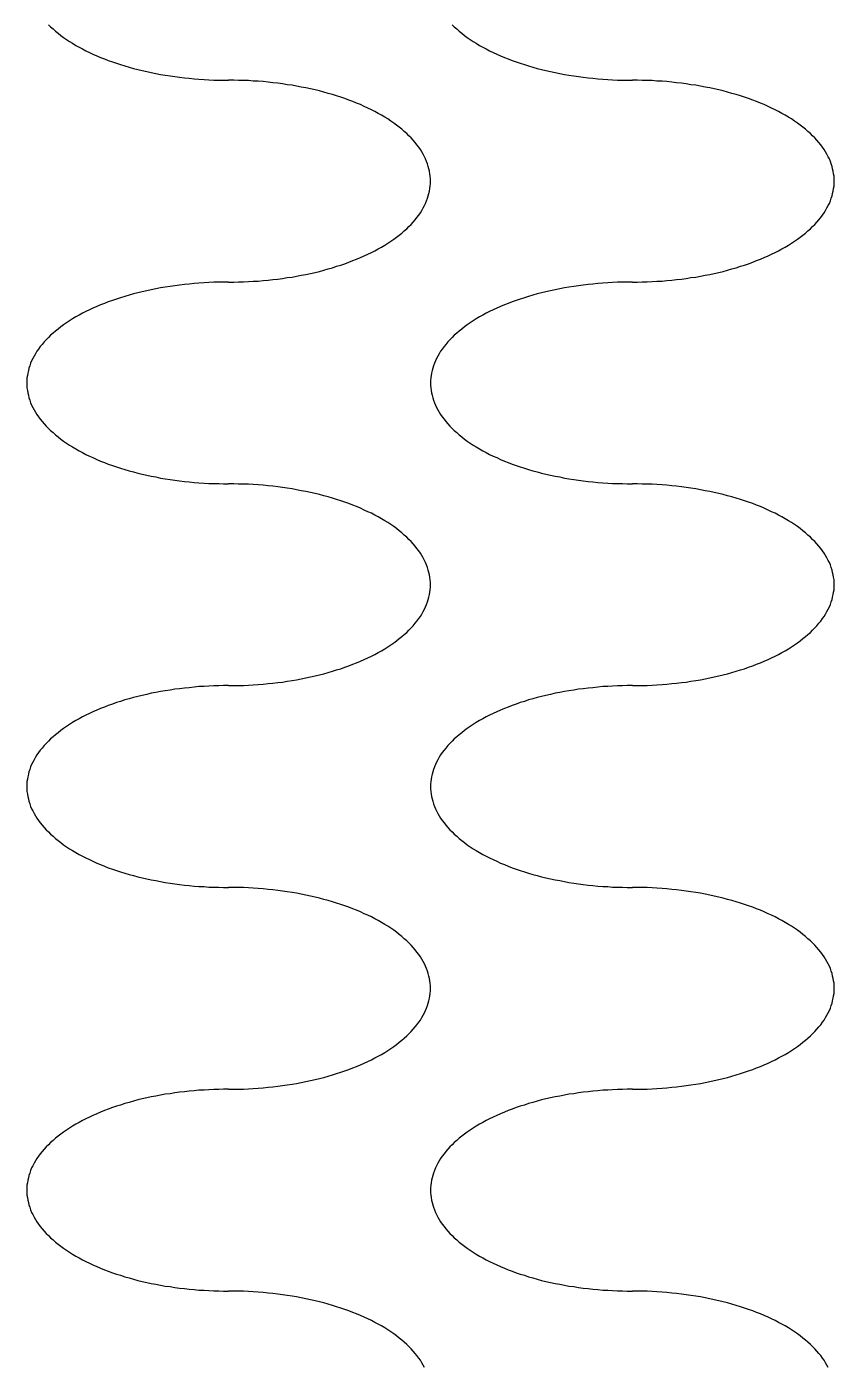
# Model space of a CAD drawing. Extents: x 0 to 40, y 0 to 70.
# Drawn here: x 29.6 to 30, y 49.263 to 49.926 of the extents above; entities that cross this region are included whole.
import ezdxf

# ---------------------------------------------------------------- set-up
doc = ezdxf.new("R2010")
doc.units = 0
doc.layers.add('AL_FOIL', color=2, linetype='CONTINUOUS')

msp = doc.modelspace()

# ---------------------------------------------------------------- linework, layer by layer
at = {"layer": 'AL_FOIL'}
for points in [[(29.6107, 49.9275, 0), (29.6118, 49.9264, 0), (29.613, 49.9254, 0), (29.6142, 49.9243, 0), (29.6155, 49.9233, 0), (29.6169, 49.9222, 0), (29.6182, 49.9212, 0), (29.6197, 49.9202, 0), (29.6212, 49.9192, 0), (29.6227, 49.9183, 0), (29.6243, 49.9173, 0), (29.6259, 49.9164, 0), (29.6276, 49.9155, 0), (29.6293, 49.9146, 0), (29.631, 49.9138, 0), (29.6328, 49.913, 0), (29.6347, 49.9121, 0), (29.6366, 49.9113, 0), (29.6385, 49.9106, 0), (29.6404, 49.9098, 0), (29.6424, 49.9091, 0), (29.6444, 49.9084, 0), (29.6465, 49.9078, 0), (29.6486, 49.9071, 0), (29.6507, 49.9065, 0), (29.6529, 49.9059, 0), (29.655, 49.9053, 0), (29.6572, 49.9048, 0), (29.6595, 49.9043, 0), (29.6617, 49.9038, 0), (29.664, 49.9034, 0), (29.6663, 49.9029, 0), (29.6686, 49.9025, 0), (29.671, 49.9022, 0), (29.6733, 49.9018, 0), (29.6757, 49.9015, 0), (29.6781, 49.9012, 0), (29.6805, 49.901, 0), (29.6829, 49.9007, 0), (29.6853, 49.9005, 0), (29.6878, 49.9004, 0), (29.6902, 49.9002, 0), (29.6926, 49.9001, 0), (29.6951, 49.9001, 0), (29.6975, 49.9, 0), (29.7, 49.9, 0)], [(29.8107, 49.9275, 0), (29.8118, 49.9264, 0), (29.813, 49.9254, 0), (29.8142, 49.9243, 0), (29.8155, 49.9233, 0), (29.8169, 49.9222, 0), (29.8182, 49.9212, 0), (29.8197, 49.9202, 0), (29.8212, 49.9192, 0), (29.8227, 49.9183, 0), (29.8243, 49.9173, 0), (29.8259, 49.9164, 0), (29.8276, 49.9155, 0), (29.8293, 49.9146, 0), (29.831, 49.9138, 0), (29.8328, 49.913, 0), (29.8347, 49.9121, 0), (29.8366, 49.9113, 0), (29.8385, 49.9106, 0), (29.8404, 49.9098, 0), (29.8424, 49.9091, 0), (29.8444, 49.9084, 0), (29.8465, 49.9078, 0), (29.8486, 49.9071, 0), (29.8507, 49.9065, 0), (29.8529, 49.9059, 0), (29.855, 49.9053, 0), (29.8572, 49.9048, 0), (29.8595, 49.9043, 0), (29.8617, 49.9038, 0), (29.864, 49.9034, 0), (29.8663, 49.9029, 0), (29.8686, 49.9025, 0), (29.871, 49.9022, 0), (29.8733, 49.9018, 0), (29.8757, 49.9015, 0), (29.8781, 49.9012, 0), (29.8805, 49.901, 0), (29.8829, 49.9007, 0), (29.8853, 49.9005, 0), (29.8878, 49.9004, 0), (29.8902, 49.9002, 0), (29.8926, 49.9001, 0), (29.8951, 49.9001, 0), (29.8975, 49.9, 0), (29.9, 49.9, 0)], [(29.7, 49.8, 0), (29.7025, 49.8, 0), (29.7049, 49.8001, 0), (29.7074, 49.8001, 0), (29.7098, 49.8002, 0), (29.7122, 49.8004, 0), (29.7147, 49.8005, 0), (29.7171, 49.8007, 0), (29.7195, 49.801, 0), (29.7219, 49.8012, 0), (29.7243, 49.8015, 0), (29.7267, 49.8018, 0), (29.729, 49.8022, 0), (29.7314, 49.8025, 0), (29.7337, 49.8029, 0), (29.736, 49.8034, 0), (29.7383, 49.8038, 0), (29.7405, 49.8043, 0), (29.7428, 49.8048, 0), (29.745, 49.8053, 0), (29.7471, 49.8059, 0), (29.7493, 49.8065, 0), (29.7514, 49.8071, 0), (29.7535, 49.8078, 0), (29.7556, 49.8084, 0), (29.7576, 49.8091, 0), (29.7596, 49.8098, 0), (29.7615, 49.8106, 0), (29.7634, 49.8113, 0), (29.7653, 49.8121, 0), (29.7672, 49.813, 0), (29.769, 49.8138, 0), (29.7707, 49.8146, 0), (29.7724, 49.8155, 0), (29.7741, 49.8164, 0), (29.7757, 49.8173, 0), (29.7773, 49.8183, 0), (29.7788, 49.8192, 0), (29.7803, 49.8202, 0), (29.7818, 49.8212, 0), (29.7831, 49.8222, 0), (29.7845, 49.8233, 0), (29.7858, 49.8243, 0), (29.787, 49.8254, 0), (29.7882, 49.8264, 0), (29.7893, 49.8275, 0), (29.7904, 49.8286, 0), (29.7914, 49.8297, 0), (29.7924, 49.8309, 0), (29.7933, 49.832, 0), (29.7942, 49.8332, 0), (29.795, 49.8343, 0), (29.7957, 49.8355, 0), (29.7964, 49.8367, 0), (29.797, 49.8379, 0), (29.7976, 49.839, 0), (29.7981, 49.8402, 0), (29.7985, 49.8415, 0), (29.7989, 49.8427, 0), (29.7992, 49.8439, 0), (29.7995, 49.8451, 0), (29.7997, 49.8463, 0), (29.7999, 49.8475, 0), (29.8, 49.8488, 0), (29.8, 49.85, 0), (29.8, 49.8512, 0), (29.7999, 49.8525, 0), (29.7997, 49.8537, 0), (29.7995, 49.8549, 0), (29.7992, 49.8561, 0), (29.7989, 49.8573, 0), (29.7985, 49.8585, 0), (29.7981, 49.8598, 0), (29.7976, 49.861, 0), (29.797, 49.8621, 0), (29.7964, 49.8633, 0), (29.7957, 49.8645, 0), (29.795, 49.8657, 0), (29.7942, 49.8668, 0), (29.7933, 49.868, 0), (29.7924, 49.8691, 0), (29.7914, 49.8703, 0), (29.7904, 49.8714, 0), (29.7893, 49.8725, 0), (29.7882, 49.8736, 0), (29.787, 49.8746, 0), (29.7858, 49.8757, 0), (29.7845, 49.8767, 0), (29.7831, 49.8778, 0), (29.7818, 49.8788, 0), (29.7803, 49.8798, 0), (29.7788, 49.8808, 0), (29.7773, 49.8817, 0), (29.7757, 49.8827, 0), (29.7741, 49.8836, 0), (29.7724, 49.8845, 0), (29.7707, 49.8854, 0), (29.769, 49.8862, 0), (29.7672, 49.887, 0), (29.7653, 49.8879, 0), (29.7634, 49.8887, 0), (29.7615, 49.8894, 0), (29.7596, 49.8902, 0), (29.7576, 49.8909, 0), (29.7556, 49.8916, 0), (29.7535, 49.8922, 0), (29.7514, 49.8929, 0), (29.7493, 49.8935, 0), (29.7471, 49.8941, 0), (29.745, 49.8947, 0), (29.7428, 49.8952, 0), (29.7405, 49.8957, 0), (29.7383, 49.8962, 0), (29.736, 49.8966, 0), (29.7337, 49.8971, 0), (29.7314, 49.8975, 0), (29.729, 49.8978, 0), (29.7267, 49.8982, 0), (29.7243, 49.8985, 0), (29.7219, 49.8988, 0), (29.7195, 49.899, 0), (29.7171, 49.8993, 0), (29.7147, 49.8995, 0), (29.7122, 49.8996, 0), (29.7098, 49.8998, 0), (29.7074, 49.8999, 0), (29.7049, 49.8999, 0), (29.7025, 49.9, 0), (29.7, 49.9, 0)], [(29.9, 49.8, 0), (29.9025, 49.8, 0), (29.9049, 49.8001, 0), (29.9074, 49.8001, 0), (29.9098, 49.8002, 0), (29.9122, 49.8004, 0), (29.9147, 49.8005, 0), (29.9171, 49.8007, 0), (29.9195, 49.801, 0), (29.9219, 49.8012, 0), (29.9243, 49.8015, 0), (29.9267, 49.8018, 0), (29.929, 49.8022, 0), (29.9314, 49.8025, 0), (29.9337, 49.8029, 0), (29.936, 49.8034, 0), (29.9383, 49.8038, 0), (29.9405, 49.8043, 0), (29.9428, 49.8048, 0), (29.945, 49.8053, 0), (29.9471, 49.8059, 0), (29.9493, 49.8065, 0), (29.9514, 49.8071, 0), (29.9535, 49.8078, 0), (29.9556, 49.8084, 0), (29.9576, 49.8091, 0), (29.9596, 49.8098, 0), (29.9615, 49.8106, 0), (29.9634, 49.8113, 0), (29.9653, 49.8121, 0), (29.9672, 49.813, 0), (29.969, 49.8138, 0), (29.9707, 49.8146, 0), (29.9724, 49.8155, 0), (29.9741, 49.8164, 0), (29.9757, 49.8173, 0), (29.9773, 49.8183, 0), (29.9788, 49.8192, 0), (29.9803, 49.8202, 0), (29.9818, 49.8212, 0), (29.9831, 49.8222, 0), (29.9845, 49.8233, 0), (29.9858, 49.8243, 0), (29.987, 49.8254, 0), (29.9882, 49.8264, 0), (29.9893, 49.8275, 0), (29.9904, 49.8286, 0), (29.9914, 49.8297, 0), (29.9924, 49.8309, 0), (29.9933, 49.832, 0), (29.9942, 49.8332, 0), (29.995, 49.8343, 0), (29.9957, 49.8355, 0), (29.9964, 49.8367, 0), (29.997, 49.8379, 0), (29.9976, 49.839, 0), (29.9981, 49.8402, 0), (29.9985, 49.8415, 0), (29.9989, 49.8427, 0), (29.9992, 49.8439, 0), (29.9995, 49.8451, 0), (29.9997, 49.8463, 0), (29.9999, 49.8475, 0), (30, 49.8488, 0), (30, 49.85, 0), (30, 49.8512, 0), (29.9999, 49.8525, 0), (29.9997, 49.8537, 0), (29.9995, 49.8549, 0), (29.9992, 49.8561, 0), (29.9989, 49.8573, 0), (29.9985, 49.8585, 0), (29.9981, 49.8598, 0), (29.9976, 49.861, 0), (29.997, 49.8621, 0), (29.9964, 49.8633, 0), (29.9957, 49.8645, 0), (29.995, 49.8657, 0), (29.9942, 49.8668, 0), (29.9933, 49.868, 0), (29.9924, 49.8691, 0), (29.9914, 49.8703, 0), (29.9904, 49.8714, 0), (29.9893, 49.8725, 0), (29.9882, 49.8736, 0), (29.987, 49.8746, 0), (29.9858, 49.8757, 0), (29.9845, 49.8767, 0), (29.9831, 49.8778, 0), (29.9818, 49.8788, 0), (29.9803, 49.8798, 0), (29.9788, 49.8808, 0), (29.9773, 49.8817, 0), (29.9757, 49.8827, 0), (29.9741, 49.8836, 0), (29.9724, 49.8845, 0), (29.9707, 49.8854, 0), (29.969, 49.8862, 0), (29.9672, 49.887, 0), (29.9653, 49.8879, 0), (29.9634, 49.8887, 0), (29.9615, 49.8894, 0), (29.9596, 49.8902, 0), (29.9576, 49.8909, 0), (29.9556, 49.8916, 0), (29.9535, 49.8922, 0), (29.9514, 49.8929, 0), (29.9493, 49.8935, 0), (29.9471, 49.8941, 0), (29.945, 49.8947, 0), (29.9428, 49.8952, 0), (29.9405, 49.8957, 0), (29.9383, 49.8962, 0), (29.936, 49.8966, 0), (29.9337, 49.8971, 0), (29.9314, 49.8975, 0), (29.929, 49.8978, 0), (29.9267, 49.8982, 0), (29.9243, 49.8985, 0), (29.9219, 49.8988, 0), (29.9195, 49.899, 0), (29.9171, 49.8993, 0), (29.9147, 49.8995, 0), (29.9122, 49.8996, 0), (29.9098, 49.8998, 0), (29.9074, 49.8999, 0), (29.9049, 49.8999, 0), (29.9025, 49.9, 0), (29.9, 49.9, 0)], [(29.7, 49.8, 0), (29.6975, 49.8, 0), (29.6951, 49.7999, 0), (29.6926, 49.7999, 0), (29.6902, 49.7998, 0), (29.6878, 49.7996, 0), (29.6853, 49.7995, 0), (29.6829, 49.7993, 0), (29.6805, 49.799, 0), (29.6781, 49.7988, 0), (29.6757, 49.7985, 0), (29.6733, 49.7982, 0), (29.671, 49.7978, 0), (29.6686, 49.7975, 0), (29.6663, 49.7971, 0), (29.664, 49.7966, 0), (29.6617, 49.7962, 0), (29.6595, 49.7957, 0), (29.6572, 49.7952, 0), (29.655, 49.7947, 0), (29.6529, 49.7941, 0), (29.6507, 49.7935, 0), (29.6486, 49.7929, 0), (29.6465, 49.7922, 0), (29.6444, 49.7916, 0), (29.6424, 49.7909, 0), (29.6404, 49.7902, 0), (29.6385, 49.7894, 0), (29.6366, 49.7887, 0), (29.6347, 49.7879, 0), (29.6328, 49.787, 0), (29.631, 49.7862, 0), (29.6293, 49.7854, 0), (29.6276, 49.7845, 0), (29.6259, 49.7836, 0), (29.6243, 49.7827, 0), (29.6227, 49.7817, 0), (29.6212, 49.7808, 0), (29.6197, 49.7798, 0), (29.6182, 49.7788, 0), (29.6169, 49.7778, 0), (29.6155, 49.7767, 0), (29.6142, 49.7757, 0), (29.613, 49.7746, 0), (29.6118, 49.7736, 0), (29.6107, 49.7725, 0), (29.6096, 49.7714, 0), (29.6086, 49.7703, 0), (29.6076, 49.7691, 0), (29.6067, 49.768, 0), (29.6058, 49.7668, 0), (29.605, 49.7657, 0), (29.6043, 49.7645, 0), (29.6036, 49.7633, 0), (29.603, 49.7621, 0), (29.6024, 49.761, 0), (29.6019, 49.7598, 0), (29.6015, 49.7585, 0), (29.6011, 49.7573, 0), (29.6008, 49.7561, 0), (29.6005, 49.7549, 0), (29.6003, 49.7537, 0), (29.6001, 49.7525, 0), (29.6, 49.7512, 0), (29.6, 49.75, 0), (29.6, 49.7488, 0), (29.6001, 49.7475, 0), (29.6003, 49.7463, 0), (29.6005, 49.7451, 0), (29.6008, 49.7439, 0), (29.6011, 49.7427, 0), (29.6015, 49.7415, 0), (29.6019, 49.7402, 0), (29.6024, 49.739, 0), (29.603, 49.7379, 0), (29.6036, 49.7367, 0), (29.6043, 49.7355, 0), (29.605, 49.7343, 0), (29.6058, 49.7332, 0), (29.6067, 49.732, 0), (29.6076, 49.7309, 0), (29.6086, 49.7297, 0), (29.6096, 49.7286, 0), (29.6107, 49.7275, 0), (29.6118, 49.7264, 0), (29.613, 49.7254, 0), (29.6142, 49.7243, 0), (29.6155, 49.7233, 0), (29.6169, 49.7222, 0), (29.6182, 49.7212, 0), (29.6197, 49.7202, 0), (29.6212, 49.7192, 0), (29.6227, 49.7183, 0), (29.6243, 49.7173, 0), (29.6259, 49.7164, 0), (29.6276, 49.7155, 0), (29.6293, 49.7146, 0), (29.631, 49.7138, 0), (29.6328, 49.713, 0), (29.6347, 49.7121, 0), (29.6366, 49.7113, 0), (29.6385, 49.7106, 0), (29.6404, 49.7098, 0), (29.6424, 49.7091, 0), (29.6444, 49.7084, 0), (29.6465, 49.7078, 0), (29.6486, 49.7071, 0), (29.6507, 49.7065, 0), (29.6529, 49.7059, 0), (29.655, 49.7053, 0), (29.6572, 49.7048, 0), (29.6595, 49.7043, 0), (29.6617, 49.7038, 0), (29.664, 49.7034, 0), (29.6663, 49.7029, 0), (29.6686, 49.7025, 0), (29.671, 49.7022, 0), (29.6733, 49.7018, 0), (29.6757, 49.7015, 0), (29.6781, 49.7012, 0), (29.6805, 49.701, 0), (29.6829, 49.7007, 0), (29.6853, 49.7005, 0), (29.6878, 49.7004, 0), (29.6902, 49.7002, 0), (29.6926, 49.7001, 0), (29.6951, 49.7001, 0), (29.6975, 49.7, 0), (29.7, 49.7, 0)], [(29.9, 49.8, 0), (29.8975, 49.8, 0), (29.8951, 49.7999, 0), (29.8926, 49.7999, 0), (29.8902, 49.7998, 0), (29.8878, 49.7996, 0), (29.8853, 49.7995, 0), (29.8829, 49.7993, 0), (29.8805, 49.799, 0), (29.8781, 49.7988, 0), (29.8757, 49.7985, 0), (29.8733, 49.7982, 0), (29.871, 49.7978, 0), (29.8686, 49.7975, 0), (29.8663, 49.7971, 0), (29.864, 49.7966, 0), (29.8617, 49.7962, 0), (29.8595, 49.7957, 0), (29.8572, 49.7952, 0), (29.855, 49.7947, 0), (29.8529, 49.7941, 0), (29.8507, 49.7935, 0), (29.8486, 49.7929, 0), (29.8465, 49.7922, 0), (29.8444, 49.7916, 0), (29.8424, 49.7909, 0), (29.8404, 49.7902, 0), (29.8385, 49.7894, 0), (29.8366, 49.7887, 0), (29.8347, 49.7879, 0), (29.8328, 49.787, 0), (29.831, 49.7862, 0), (29.8293, 49.7854, 0), (29.8276, 49.7845, 0), (29.8259, 49.7836, 0), (29.8243, 49.7827, 0), (29.8227, 49.7817, 0), (29.8212, 49.7808, 0), (29.8197, 49.7798, 0), (29.8182, 49.7788, 0), (29.8169, 49.7778, 0), (29.8155, 49.7767, 0), (29.8142, 49.7757, 0), (29.813, 49.7746, 0), (29.8118, 49.7736, 0), (29.8107, 49.7725, 0), (29.8096, 49.7714, 0), (29.8086, 49.7703, 0), (29.8076, 49.7691, 0), (29.8067, 49.768, 0), (29.8058, 49.7668, 0), (29.805, 49.7657, 0), (29.8043, 49.7645, 0), (29.8036, 49.7633, 0), (29.803, 49.7621, 0), (29.8024, 49.761, 0), (29.8019, 49.7598, 0), (29.8015, 49.7585, 0), (29.8011, 49.7573, 0), (29.8008, 49.7561, 0), (29.8005, 49.7549, 0), (29.8003, 49.7537, 0), (29.8001, 49.7525, 0), (29.8, 49.7512, 0), (29.8, 49.75, 0), (29.8, 49.7488, 0), (29.8001, 49.7475, 0), (29.8003, 49.7463, 0), (29.8005, 49.7451, 0), (29.8008, 49.7439, 0), (29.8011, 49.7427, 0), (29.8015, 49.7415, 0), (29.8019, 49.7402, 0), (29.8024, 49.739, 0), (29.803, 49.7379, 0), (29.8036, 49.7367, 0), (29.8043, 49.7355, 0), (29.805, 49.7343, 0), (29.8058, 49.7332, 0), (29.8067, 49.732, 0), (29.8076, 49.7309, 0), (29.8086, 49.7297, 0), (29.8096, 49.7286, 0), (29.8107, 49.7275, 0), (29.8118, 49.7264, 0), (29.813, 49.7254, 0), (29.8142, 49.7243, 0), (29.8155, 49.7233, 0), (29.8169, 49.7222, 0), (29.8182, 49.7212, 0), (29.8197, 49.7202, 0), (29.8212, 49.7192, 0), (29.8227, 49.7183, 0), (29.8243, 49.7173, 0), (29.8259, 49.7164, 0), (29.8276, 49.7155, 0), (29.8293, 49.7146, 0), (29.831, 49.7138, 0), (29.8328, 49.713, 0), (29.8347, 49.7121, 0), (29.8366, 49.7113, 0), (29.8385, 49.7106, 0), (29.8404, 49.7098, 0), (29.8424, 49.7091, 0), (29.8444, 49.7084, 0), (29.8465, 49.7078, 0), (29.8486, 49.7071, 0), (29.8507, 49.7065, 0), (29.8529, 49.7059, 0), (29.855, 49.7053, 0), (29.8572, 49.7048, 0), (29.8595, 49.7043, 0), (29.8617, 49.7038, 0), (29.864, 49.7034, 0), (29.8663, 49.7029, 0), (29.8686, 49.7025, 0), (29.871, 49.7022, 0), (29.8733, 49.7018, 0), (29.8757, 49.7015, 0), (29.8781, 49.7012, 0), (29.8805, 49.701, 0), (29.8829, 49.7007, 0), (29.8853, 49.7005, 0), (29.8878, 49.7004, 0), (29.8902, 49.7002, 0), (29.8926, 49.7001, 0), (29.8951, 49.7001, 0), (29.8975, 49.7, 0), (29.9, 49.7, 0)], [(29.7, 49.6, 0), (29.7025, 49.6, 0), (29.7049, 49.6001, 0), (29.7074, 49.6001, 0), (29.7098, 49.6002, 0), (29.7122, 49.6004, 0), (29.7147, 49.6005, 0), (29.7171, 49.6007, 0), (29.7195, 49.601, 0), (29.7219, 49.6012, 0), (29.7243, 49.6015, 0), (29.7267, 49.6018, 0), (29.729, 49.6022, 0), (29.7314, 49.6025, 0), (29.7337, 49.6029, 0), (29.736, 49.6034, 0), (29.7383, 49.6038, 0), (29.7405, 49.6043, 0), (29.7428, 49.6048, 0), (29.745, 49.6053, 0), (29.7471, 49.6059, 0), (29.7493, 49.6065, 0), (29.7514, 49.6071, 0), (29.7535, 49.6078, 0), (29.7556, 49.6084, 0), (29.7576, 49.6091, 0), (29.7596, 49.6098, 0), (29.7615, 49.6106, 0), (29.7634, 49.6113, 0), (29.7653, 49.6121, 0), (29.7672, 49.613, 0), (29.769, 49.6138, 0), (29.7707, 49.6146, 0), (29.7724, 49.6155, 0), (29.7741, 49.6164, 0), (29.7757, 49.6173, 0), (29.7773, 49.6183, 0), (29.7788, 49.6192, 0), (29.7803, 49.6202, 0), (29.7818, 49.6212, 0), (29.7831, 49.6222, 0), (29.7845, 49.6233, 0), (29.7858, 49.6243, 0), (29.787, 49.6254, 0), (29.7882, 49.6264, 0), (29.7893, 49.6275, 0), (29.7904, 49.6286, 0), (29.7914, 49.6297, 0), (29.7924, 49.6309, 0), (29.7933, 49.632, 0), (29.7942, 49.6332, 0), (29.795, 49.6343, 0), (29.7957, 49.6355, 0), (29.7964, 49.6367, 0), (29.797, 49.6379, 0), (29.7976, 49.639, 0), (29.7981, 49.6402, 0), (29.7985, 49.6415, 0), (29.7989, 49.6427, 0), (29.7992, 49.6439, 0), (29.7995, 49.6451, 0), (29.7997, 49.6463, 0), (29.7999, 49.6475, 0), (29.8, 49.6488, 0), (29.8, 49.65, 0), (29.8, 49.6512, 0), (29.7999, 49.6525, 0), (29.7997, 49.6537, 0), (29.7995, 49.6549, 0), (29.7992, 49.6561, 0), (29.7989, 49.6573, 0), (29.7985, 49.6585, 0), (29.7981, 49.6598, 0), (29.7976, 49.661, 0), (29.797, 49.6621, 0), (29.7964, 49.6633, 0), (29.7957, 49.6645, 0), (29.795, 49.6657, 0), (29.7942, 49.6668, 0), (29.7933, 49.668, 0), (29.7924, 49.6691, 0), (29.7914, 49.6703, 0), (29.7904, 49.6714, 0), (29.7893, 49.6725, 0), (29.7882, 49.6736, 0), (29.787, 49.6746, 0), (29.7858, 49.6757, 0), (29.7845, 49.6767, 0), (29.7831, 49.6778, 0), (29.7818, 49.6788, 0), (29.7803, 49.6798, 0), (29.7788, 49.6808, 0), (29.7773, 49.6817, 0), (29.7757, 49.6827, 0), (29.7741, 49.6836, 0), (29.7724, 49.6845, 0), (29.7707, 49.6854, 0), (29.769, 49.6862, 0), (29.7672, 49.687, 0), (29.7653, 49.6879, 0), (29.7634, 49.6887, 0), (29.7615, 49.6894, 0), (29.7596, 49.6902, 0), (29.7576, 49.6909, 0), (29.7556, 49.6916, 0), (29.7535, 49.6922, 0), (29.7514, 49.6929, 0), (29.7493, 49.6935, 0), (29.7471, 49.6941, 0), (29.745, 49.6947, 0), (29.7428, 49.6952, 0), (29.7405, 49.6957, 0), (29.7383, 49.6962, 0), (29.736, 49.6966, 0), (29.7337, 49.6971, 0), (29.7314, 49.6975, 0), (29.729, 49.6978, 0), (29.7267, 49.6982, 0), (29.7243, 49.6985, 0), (29.7219, 49.6988, 0), (29.7195, 49.699, 0), (29.7171, 49.6993, 0), (29.7147, 49.6995, 0), (29.7122, 49.6996, 0), (29.7098, 49.6998, 0), (29.7074, 49.6999, 0), (29.7049, 49.6999, 0), (29.7025, 49.7, 0), (29.7, 49.7, 0)], [(29.9, 49.6, 0), (29.9025, 49.6, 0), (29.9049, 49.6001, 0), (29.9074, 49.6001, 0), (29.9098, 49.6002, 0), (29.9122, 49.6004, 0), (29.9147, 49.6005, 0), (29.9171, 49.6007, 0), (29.9195, 49.601, 0), (29.9219, 49.6012, 0), (29.9243, 49.6015, 0), (29.9267, 49.6018, 0), (29.929, 49.6022, 0), (29.9314, 49.6025, 0), (29.9337, 49.6029, 0), (29.936, 49.6034, 0), (29.9383, 49.6038, 0), (29.9405, 49.6043, 0), (29.9428, 49.6048, 0), (29.945, 49.6053, 0), (29.9471, 49.6059, 0), (29.9493, 49.6065, 0), (29.9514, 49.6071, 0), (29.9535, 49.6078, 0), (29.9556, 49.6084, 0), (29.9576, 49.6091, 0), (29.9596, 49.6098, 0), (29.9615, 49.6106, 0), (29.9634, 49.6113, 0), (29.9653, 49.6121, 0), (29.9672, 49.613, 0), (29.969, 49.6138, 0), (29.9707, 49.6146, 0), (29.9724, 49.6155, 0), (29.9741, 49.6164, 0), (29.9757, 49.6173, 0), (29.9773, 49.6183, 0), (29.9788, 49.6192, 0), (29.9803, 49.6202, 0), (29.9818, 49.6212, 0), (29.9831, 49.6222, 0), (29.9845, 49.6233, 0), (29.9858, 49.6243, 0), (29.987, 49.6254, 0), (29.9882, 49.6264, 0), (29.9893, 49.6275, 0), (29.9904, 49.6286, 0), (29.9914, 49.6297, 0), (29.9924, 49.6309, 0), (29.9933, 49.632, 0), (29.9942, 49.6332, 0), (29.995, 49.6343, 0), (29.9957, 49.6355, 0), (29.9964, 49.6367, 0), (29.997, 49.6379, 0), (29.9976, 49.639, 0), (29.9981, 49.6402, 0), (29.9985, 49.6415, 0), (29.9989, 49.6427, 0), (29.9992, 49.6439, 0), (29.9995, 49.6451, 0), (29.9997, 49.6463, 0), (29.9999, 49.6475, 0), (30, 49.6488, 0), (30, 49.65, 0), (30, 49.6512, 0), (29.9999, 49.6525, 0), (29.9997, 49.6537, 0), (29.9995, 49.6549, 0), (29.9992, 49.6561, 0), (29.9989, 49.6573, 0), (29.9985, 49.6585, 0), (29.9981, 49.6598, 0), (29.9976, 49.661, 0), (29.997, 49.6621, 0), (29.9964, 49.6633, 0), (29.9957, 49.6645, 0), (29.995, 49.6657, 0), (29.9942, 49.6668, 0), (29.9933, 49.668, 0), (29.9924, 49.6691, 0), (29.9914, 49.6703, 0), (29.9904, 49.6714, 0), (29.9893, 49.6725, 0), (29.9882, 49.6736, 0), (29.987, 49.6746, 0), (29.9858, 49.6757, 0), (29.9845, 49.6767, 0), (29.9831, 49.6778, 0), (29.9818, 49.6788, 0), (29.9803, 49.6798, 0), (29.9788, 49.6808, 0), (29.9773, 49.6817, 0), (29.9757, 49.6827, 0), (29.9741, 49.6836, 0), (29.9724, 49.6845, 0), (29.9707, 49.6854, 0), (29.969, 49.6862, 0), (29.9672, 49.687, 0), (29.9653, 49.6879, 0), (29.9634, 49.6887, 0), (29.9615, 49.6894, 0), (29.9596, 49.6902, 0), (29.9576, 49.6909, 0), (29.9556, 49.6916, 0), (29.9535, 49.6922, 0), (29.9514, 49.6929, 0), (29.9493, 49.6935, 0), (29.9471, 49.6941, 0), (29.945, 49.6947, 0), (29.9428, 49.6952, 0), (29.9405, 49.6957, 0), (29.9383, 49.6962, 0), (29.936, 49.6966, 0), (29.9337, 49.6971, 0), (29.9314, 49.6975, 0), (29.929, 49.6978, 0), (29.9267, 49.6982, 0), (29.9243, 49.6985, 0), (29.9219, 49.6988, 0), (29.9195, 49.699, 0), (29.9171, 49.6993, 0), (29.9147, 49.6995, 0), (29.9122, 49.6996, 0), (29.9098, 49.6998, 0), (29.9074, 49.6999, 0), (29.9049, 49.6999, 0), (29.9025, 49.7, 0), (29.9, 49.7, 0)], [(29.7, 49.6, 0), (29.6975, 49.6, 0), (29.6951, 49.5999, 0), (29.6926, 49.5999, 0), (29.6902, 49.5998, 0), (29.6878, 49.5996, 0), (29.6853, 49.5995, 0), (29.6829, 49.5993, 0), (29.6805, 49.599, 0), (29.6781, 49.5988, 0), (29.6757, 49.5985, 0), (29.6733, 49.5982, 0), (29.671, 49.5978, 0), (29.6686, 49.5975, 0), (29.6663, 49.5971, 0), (29.664, 49.5966, 0), (29.6617, 49.5962, 0), (29.6595, 49.5957, 0), (29.6572, 49.5952, 0), (29.655, 49.5947, 0), (29.6529, 49.5941, 0), (29.6507, 49.5935, 0), (29.6486, 49.5929, 0), (29.6465, 49.5922, 0), (29.6444, 49.5916, 0), (29.6424, 49.5909, 0), (29.6404, 49.5902, 0), (29.6385, 49.5894, 0), (29.6366, 49.5887, 0), (29.6347, 49.5879, 0), (29.6328, 49.587, 0), (29.631, 49.5862, 0), (29.6293, 49.5854, 0), (29.6276, 49.5845, 0), (29.6259, 49.5836, 0), (29.6243, 49.5827, 0), (29.6227, 49.5817, 0), (29.6212, 49.5808, 0), (29.6197, 49.5798, 0), (29.6182, 49.5788, 0), (29.6169, 49.5778, 0), (29.6155, 49.5767, 0), (29.6142, 49.5757, 0), (29.613, 49.5746, 0), (29.6118, 49.5736, 0), (29.6107, 49.5725, 0), (29.6096, 49.5714, 0), (29.6086, 49.5703, 0), (29.6076, 49.5691, 0), (29.6067, 49.568, 0), (29.6058, 49.5668, 0), (29.605, 49.5657, 0), (29.6043, 49.5645, 0), (29.6036, 49.5633, 0), (29.603, 49.5621, 0), (29.6024, 49.561, 0), (29.6019, 49.5598, 0), (29.6015, 49.5585, 0), (29.6011, 49.5573, 0), (29.6008, 49.5561, 0), (29.6005, 49.5549, 0), (29.6003, 49.5537, 0), (29.6001, 49.5525, 0), (29.6, 49.5512, 0), (29.6, 49.55, 0), (29.6, 49.5488, 0), (29.6001, 49.5475, 0), (29.6003, 49.5463, 0), (29.6005, 49.5451, 0), (29.6008, 49.5439, 0), (29.6011, 49.5427, 0), (29.6015, 49.5415, 0), (29.6019, 49.5402, 0), (29.6024, 49.539, 0), (29.603, 49.5379, 0), (29.6036, 49.5367, 0), (29.6043, 49.5355, 0), (29.605, 49.5343, 0), (29.6058, 49.5332, 0), (29.6067, 49.532, 0), (29.6076, 49.5309, 0), (29.6086, 49.5297, 0), (29.6096, 49.5286, 0), (29.6107, 49.5275, 0), (29.6118, 49.5264, 0), (29.613, 49.5254, 0), (29.6142, 49.5243, 0), (29.6155, 49.5233, 0), (29.6169, 49.5222, 0), (29.6182, 49.5212, 0), (29.6197, 49.5202, 0), (29.6212, 49.5192, 0), (29.6227, 49.5183, 0), (29.6243, 49.5173, 0), (29.6259, 49.5164, 0), (29.6276, 49.5155, 0), (29.6293, 49.5146, 0), (29.631, 49.5138, 0), (29.6328, 49.513, 0), (29.6347, 49.5121, 0), (29.6366, 49.5113, 0), (29.6385, 49.5106, 0), (29.6404, 49.5098, 0), (29.6424, 49.5091, 0), (29.6444, 49.5084, 0), (29.6465, 49.5078, 0), (29.6486, 49.5071, 0), (29.6507, 49.5065, 0), (29.6529, 49.5059, 0), (29.655, 49.5053, 0), (29.6572, 49.5048, 0), (29.6595, 49.5043, 0), (29.6617, 49.5038, 0), (29.664, 49.5034, 0), (29.6663, 49.5029, 0), (29.6686, 49.5025, 0), (29.671, 49.5022, 0), (29.6733, 49.5018, 0), (29.6757, 49.5015, 0), (29.6781, 49.5012, 0), (29.6805, 49.501, 0), (29.6829, 49.5007, 0), (29.6853, 49.5005, 0), (29.6878, 49.5004, 0), (29.6902, 49.5002, 0), (29.6926, 49.5001, 0), (29.6951, 49.5001, 0), (29.6975, 49.5, 0), (29.7, 49.5, 0)], [(29.9, 49.6, 0), (29.8975, 49.6, 0), (29.8951, 49.5999, 0), (29.8926, 49.5999, 0), (29.8902, 49.5998, 0), (29.8878, 49.5996, 0), (29.8853, 49.5995, 0), (29.8829, 49.5993, 0), (29.8805, 49.599, 0), (29.8781, 49.5988, 0), (29.8757, 49.5985, 0), (29.8733, 49.5982, 0), (29.871, 49.5978, 0), (29.8686, 49.5975, 0), (29.8663, 49.5971, 0), (29.864, 49.5966, 0), (29.8617, 49.5962, 0), (29.8595, 49.5957, 0), (29.8572, 49.5952, 0), (29.855, 49.5947, 0), (29.8529, 49.5941, 0), (29.8507, 49.5935, 0), (29.8486, 49.5929, 0), (29.8465, 49.5922, 0), (29.8444, 49.5916, 0), (29.8424, 49.5909, 0), (29.8404, 49.5902, 0), (29.8385, 49.5894, 0), (29.8366, 49.5887, 0), (29.8347, 49.5879, 0), (29.8328, 49.587, 0), (29.831, 49.5862, 0), (29.8293, 49.5854, 0), (29.8276, 49.5845, 0), (29.8259, 49.5836, 0), (29.8243, 49.5827, 0), (29.8227, 49.5817, 0), (29.8212, 49.5808, 0), (29.8197, 49.5798, 0), (29.8182, 49.5788, 0), (29.8169, 49.5778, 0), (29.8155, 49.5767, 0), (29.8142, 49.5757, 0), (29.813, 49.5746, 0), (29.8118, 49.5736, 0), (29.8107, 49.5725, 0), (29.8096, 49.5714, 0), (29.8086, 49.5703, 0), (29.8076, 49.5691, 0), (29.8067, 49.568, 0), (29.8058, 49.5668, 0), (29.805, 49.5657, 0), (29.8043, 49.5645, 0), (29.8036, 49.5633, 0), (29.803, 49.5621, 0), (29.8024, 49.561, 0), (29.8019, 49.5598, 0), (29.8015, 49.5585, 0), (29.8011, 49.5573, 0), (29.8008, 49.5561, 0), (29.8005, 49.5549, 0), (29.8003, 49.5537, 0), (29.8001, 49.5525, 0), (29.8, 49.5512, 0), (29.8, 49.55, 0), (29.8, 49.5488, 0), (29.8001, 49.5475, 0), (29.8003, 49.5463, 0), (29.8005, 49.5451, 0), (29.8008, 49.5439, 0), (29.8011, 49.5427, 0), (29.8015, 49.5415, 0), (29.8019, 49.5402, 0), (29.8024, 49.539, 0), (29.803, 49.5379, 0), (29.8036, 49.5367, 0), (29.8043, 49.5355, 0), (29.805, 49.5343, 0), (29.8058, 49.5332, 0), (29.8067, 49.532, 0), (29.8076, 49.5309, 0), (29.8086, 49.5297, 0), (29.8096, 49.5286, 0), (29.8107, 49.5275, 0), (29.8118, 49.5264, 0), (29.813, 49.5254, 0), (29.8142, 49.5243, 0), (29.8155, 49.5233, 0), (29.8169, 49.5222, 0), (29.8182, 49.5212, 0), (29.8197, 49.5202, 0), (29.8212, 49.5192, 0), (29.8227, 49.5183, 0), (29.8243, 49.5173, 0), (29.8259, 49.5164, 0), (29.8276, 49.5155, 0), (29.8293, 49.5146, 0), (29.831, 49.5138, 0), (29.8328, 49.513, 0), (29.8347, 49.5121, 0), (29.8366, 49.5113, 0), (29.8385, 49.5106, 0), (29.8404, 49.5098, 0), (29.8424, 49.5091, 0), (29.8444, 49.5084, 0), (29.8465, 49.5078, 0), (29.8486, 49.5071, 0), (29.8507, 49.5065, 0), (29.8529, 49.5059, 0), (29.855, 49.5053, 0), (29.8572, 49.5048, 0), (29.8595, 49.5043, 0), (29.8617, 49.5038, 0), (29.864, 49.5034, 0), (29.8663, 49.5029, 0), (29.8686, 49.5025, 0), (29.871, 49.5022, 0), (29.8733, 49.5018, 0), (29.8757, 49.5015, 0), (29.8781, 49.5012, 0), (29.8805, 49.501, 0), (29.8829, 49.5007, 0), (29.8853, 49.5005, 0), (29.8878, 49.5004, 0), (29.8902, 49.5002, 0), (29.8926, 49.5001, 0), (29.8951, 49.5001, 0), (29.8975, 49.5, 0), (29.9, 49.5, 0)], [(29.7, 49.4, 0), (29.7025, 49.4, 0), (29.7049, 49.4001, 0), (29.7074, 49.4001, 0), (29.7098, 49.4002, 0), (29.7122, 49.4004, 0), (29.7147, 49.4005, 0), (29.7171, 49.4007, 0), (29.7195, 49.401, 0), (29.7219, 49.4012, 0), (29.7243, 49.4015, 0), (29.7267, 49.4018, 0), (29.729, 49.4022, 0), (29.7314, 49.4025, 0), (29.7337, 49.4029, 0), (29.736, 49.4034, 0), (29.7383, 49.4038, 0), (29.7405, 49.4043, 0), (29.7428, 49.4048, 0), (29.745, 49.4053, 0), (29.7471, 49.4059, 0), (29.7493, 49.4065, 0), (29.7514, 49.4071, 0), (29.7535, 49.4078, 0), (29.7556, 49.4084, 0), (29.7576, 49.4091, 0), (29.7596, 49.4098, 0), (29.7615, 49.4106, 0), (29.7634, 49.4113, 0), (29.7653, 49.4121, 0), (29.7672, 49.413, 0), (29.769, 49.4138, 0), (29.7707, 49.4146, 0), (29.7724, 49.4155, 0), (29.7741, 49.4164, 0), (29.7757, 49.4173, 0), (29.7773, 49.4183, 0), (29.7788, 49.4192, 0), (29.7803, 49.4202, 0), (29.7818, 49.4212, 0), (29.7831, 49.4222, 0), (29.7845, 49.4233, 0), (29.7858, 49.4243, 0), (29.787, 49.4254, 0), (29.7882, 49.4264, 0), (29.7893, 49.4275, 0), (29.7904, 49.4286, 0), (29.7914, 49.4297, 0), (29.7924, 49.4309, 0), (29.7933, 49.432, 0), (29.7942, 49.4332, 0), (29.795, 49.4343, 0), (29.7957, 49.4355, 0), (29.7964, 49.4367, 0), (29.797, 49.4379, 0), (29.7976, 49.439, 0), (29.7981, 49.4402, 0), (29.7985, 49.4415, 0), (29.7989, 49.4427, 0), (29.7992, 49.4439, 0), (29.7995, 49.4451, 0), (29.7997, 49.4463, 0), (29.7999, 49.4475, 0), (29.8, 49.4488, 0), (29.8, 49.45, 0), (29.8, 49.4512, 0), (29.7999, 49.4525, 0), (29.7997, 49.4537, 0), (29.7995, 49.4549, 0), (29.7992, 49.4561, 0), (29.7989, 49.4573, 0), (29.7985, 49.4585, 0), (29.7981, 49.4598, 0), (29.7976, 49.461, 0), (29.797, 49.4621, 0), (29.7964, 49.4633, 0), (29.7957, 49.4645, 0), (29.795, 49.4657, 0), (29.7942, 49.4668, 0), (29.7933, 49.468, 0), (29.7924, 49.4691, 0), (29.7914, 49.4703, 0), (29.7904, 49.4714, 0), (29.7893, 49.4725, 0), (29.7882, 49.4736, 0), (29.787, 49.4746, 0), (29.7858, 49.4757, 0), (29.7845, 49.4767, 0), (29.7831, 49.4778, 0), (29.7818, 49.4788, 0), (29.7803, 49.4798, 0), (29.7788, 49.4808, 0), (29.7773, 49.4817, 0), (29.7757, 49.4827, 0), (29.7741, 49.4836, 0), (29.7724, 49.4845, 0), (29.7707, 49.4854, 0), (29.769, 49.4862, 0), (29.7672, 49.487, 0), (29.7653, 49.4879, 0), (29.7634, 49.4887, 0), (29.7615, 49.4894, 0), (29.7596, 49.4902, 0), (29.7576, 49.4909, 0), (29.7556, 49.4916, 0), (29.7535, 49.4922, 0), (29.7514, 49.4929, 0), (29.7493, 49.4935, 0), (29.7471, 49.4941, 0), (29.745, 49.4947, 0), (29.7428, 49.4952, 0), (29.7405, 49.4957, 0), (29.7383, 49.4962, 0), (29.736, 49.4966, 0), (29.7337, 49.4971, 0), (29.7314, 49.4975, 0), (29.729, 49.4978, 0), (29.7267, 49.4982, 0), (29.7243, 49.4985, 0), (29.7219, 49.4988, 0), (29.7195, 49.499, 0), (29.7171, 49.4993, 0), (29.7147, 49.4995, 0), (29.7122, 49.4996, 0), (29.7098, 49.4998, 0), (29.7074, 49.4999, 0), (29.7049, 49.4999, 0), (29.7025, 49.5, 0), (29.7, 49.5, 0)], [(29.9, 49.4, 0), (29.9025, 49.4, 0), (29.9049, 49.4001, 0), (29.9074, 49.4001, 0), (29.9098, 49.4002, 0), (29.9122, 49.4004, 0), (29.9147, 49.4005, 0), (29.9171, 49.4007, 0), (29.9195, 49.401, 0), (29.9219, 49.4012, 0), (29.9243, 49.4015, 0), (29.9267, 49.4018, 0), (29.929, 49.4022, 0), (29.9314, 49.4025, 0), (29.9337, 49.4029, 0), (29.936, 49.4034, 0), (29.9383, 49.4038, 0), (29.9405, 49.4043, 0), (29.9428, 49.4048, 0), (29.945, 49.4053, 0), (29.9471, 49.4059, 0), (29.9493, 49.4065, 0), (29.9514, 49.4071, 0), (29.9535, 49.4078, 0), (29.9556, 49.4084, 0), (29.9576, 49.4091, 0), (29.9596, 49.4098, 0), (29.9615, 49.4106, 0), (29.9634, 49.4113, 0), (29.9653, 49.4121, 0), (29.9672, 49.413, 0), (29.969, 49.4138, 0), (29.9707, 49.4146, 0), (29.9724, 49.4155, 0), (29.9741, 49.4164, 0), (29.9757, 49.4173, 0), (29.9773, 49.4183, 0), (29.9788, 49.4192, 0), (29.9803, 49.4202, 0), (29.9818, 49.4212, 0), (29.9831, 49.4222, 0), (29.9845, 49.4233, 0), (29.9858, 49.4243, 0), (29.987, 49.4254, 0), (29.9882, 49.4264, 0), (29.9893, 49.4275, 0), (29.9904, 49.4286, 0), (29.9914, 49.4297, 0), (29.9924, 49.4309, 0), (29.9933, 49.432, 0), (29.9942, 49.4332, 0), (29.995, 49.4343, 0), (29.9957, 49.4355, 0), (29.9964, 49.4367, 0), (29.997, 49.4379, 0), (29.9976, 49.439, 0), (29.9981, 49.4402, 0), (29.9985, 49.4415, 0), (29.9989, 49.4427, 0), (29.9992, 49.4439, 0), (29.9995, 49.4451, 0), (29.9997, 49.4463, 0), (29.9999, 49.4475, 0), (30, 49.4488, 0), (30, 49.45, 0), (30, 49.4512, 0), (29.9999, 49.4525, 0), (29.9997, 49.4537, 0), (29.9995, 49.4549, 0), (29.9992, 49.4561, 0), (29.9989, 49.4573, 0), (29.9985, 49.4585, 0), (29.9981, 49.4598, 0), (29.9976, 49.461, 0), (29.997, 49.4621, 0), (29.9964, 49.4633, 0), (29.9957, 49.4645, 0), (29.995, 49.4657, 0), (29.9942, 49.4668, 0), (29.9933, 49.468, 0), (29.9924, 49.4691, 0), (29.9914, 49.4703, 0), (29.9904, 49.4714, 0), (29.9893, 49.4725, 0), (29.9882, 49.4736, 0), (29.987, 49.4746, 0), (29.9858, 49.4757, 0), (29.9845, 49.4767, 0), (29.9831, 49.4778, 0), (29.9818, 49.4788, 0), (29.9803, 49.4798, 0), (29.9788, 49.4808, 0), (29.9773, 49.4817, 0), (29.9757, 49.4827, 0), (29.9741, 49.4836, 0), (29.9724, 49.4845, 0), (29.9707, 49.4854, 0), (29.969, 49.4862, 0), (29.9672, 49.487, 0), (29.9653, 49.4879, 0), (29.9634, 49.4887, 0), (29.9615, 49.4894, 0), (29.9596, 49.4902, 0), (29.9576, 49.4909, 0), (29.9556, 49.4916, 0), (29.9535, 49.4922, 0), (29.9514, 49.4929, 0), (29.9493, 49.4935, 0), (29.9471, 49.4941, 0), (29.945, 49.4947, 0), (29.9428, 49.4952, 0), (29.9405, 49.4957, 0), (29.9383, 49.4962, 0), (29.936, 49.4966, 0), (29.9337, 49.4971, 0), (29.9314, 49.4975, 0), (29.929, 49.4978, 0), (29.9267, 49.4982, 0), (29.9243, 49.4985, 0), (29.9219, 49.4988, 0), (29.9195, 49.499, 0), (29.9171, 49.4993, 0), (29.9147, 49.4995, 0), (29.9122, 49.4996, 0), (29.9098, 49.4998, 0), (29.9074, 49.4999, 0), (29.9049, 49.4999, 0), (29.9025, 49.5, 0), (29.9, 49.5, 0)], [(29.7, 49.4, 0), (29.6975, 49.4, 0), (29.6951, 49.3999, 0), (29.6926, 49.3999, 0), (29.6902, 49.3998, 0), (29.6878, 49.3996, 0), (29.6853, 49.3995, 0), (29.6829, 49.3993, 0), (29.6805, 49.399, 0), (29.6781, 49.3988, 0), (29.6757, 49.3985, 0), (29.6733, 49.3982, 0), (29.671, 49.3978, 0), (29.6686, 49.3975, 0), (29.6663, 49.3971, 0), (29.664, 49.3966, 0), (29.6617, 49.3962, 0), (29.6595, 49.3957, 0), (29.6572, 49.3952, 0), (29.655, 49.3947, 0), (29.6529, 49.3941, 0), (29.6507, 49.3935, 0), (29.6486, 49.3929, 0), (29.6465, 49.3922, 0), (29.6444, 49.3916, 0), (29.6424, 49.3909, 0), (29.6404, 49.3902, 0), (29.6385, 49.3894, 0), (29.6366, 49.3887, 0), (29.6347, 49.3879, 0), (29.6328, 49.387, 0), (29.631, 49.3862, 0), (29.6293, 49.3854, 0), (29.6276, 49.3845, 0), (29.6259, 49.3836, 0), (29.6243, 49.3827, 0), (29.6227, 49.3817, 0), (29.6212, 49.3808, 0), (29.6197, 49.3798, 0), (29.6182, 49.3788, 0), (29.6169, 49.3778, 0), (29.6155, 49.3767, 0), (29.6142, 49.3757, 0), (29.613, 49.3746, 0), (29.6118, 49.3736, 0), (29.6107, 49.3725, 0), (29.6096, 49.3714, 0), (29.6086, 49.3703, 0), (29.6076, 49.3691, 0), (29.6067, 49.368, 0), (29.6058, 49.3668, 0), (29.605, 49.3657, 0), (29.6043, 49.3645, 0), (29.6036, 49.3633, 0), (29.603, 49.3621, 0), (29.6024, 49.361, 0), (29.6019, 49.3598, 0), (29.6015, 49.3585, 0), (29.6011, 49.3573, 0), (29.6008, 49.3561, 0), (29.6005, 49.3549, 0), (29.6003, 49.3537, 0), (29.6001, 49.3525, 0), (29.6, 49.3512, 0), (29.6, 49.35, 0), (29.6, 49.3488, 0), (29.6001, 49.3475, 0), (29.6003, 49.3463, 0), (29.6005, 49.3451, 0), (29.6008, 49.3439, 0), (29.6011, 49.3427, 0), (29.6015, 49.3415, 0), (29.6019, 49.3402, 0), (29.6024, 49.339, 0), (29.603, 49.3379, 0), (29.6036, 49.3367, 0), (29.6043, 49.3355, 0), (29.605, 49.3343, 0), (29.6058, 49.3332, 0), (29.6067, 49.332, 0), (29.6076, 49.3309, 0), (29.6086, 49.3297, 0), (29.6096, 49.3286, 0), (29.6107, 49.3275, 0), (29.6118, 49.3264, 0), (29.613, 49.3254, 0), (29.6142, 49.3243, 0), (29.6155, 49.3233, 0), (29.6169, 49.3222, 0), (29.6182, 49.3212, 0), (29.6197, 49.3202, 0), (29.6212, 49.3192, 0), (29.6227, 49.3183, 0), (29.6243, 49.3173, 0), (29.6259, 49.3164, 0), (29.6276, 49.3155, 0), (29.6293, 49.3146, 0), (29.631, 49.3138, 0), (29.6328, 49.313, 0), (29.6347, 49.3121, 0), (29.6366, 49.3113, 0), (29.6385, 49.3106, 0), (29.6404, 49.3098, 0), (29.6424, 49.3091, 0), (29.6444, 49.3084, 0), (29.6465, 49.3078, 0), (29.6486, 49.3071, 0), (29.6507, 49.3065, 0), (29.6529, 49.3059, 0), (29.655, 49.3053, 0), (29.6572, 49.3048, 0), (29.6595, 49.3043, 0), (29.6617, 49.3038, 0), (29.664, 49.3034, 0), (29.6663, 49.3029, 0), (29.6686, 49.3025, 0), (29.671, 49.3022, 0), (29.6733, 49.3018, 0), (29.6757, 49.3015, 0), (29.6781, 49.3012, 0), (29.6805, 49.301, 0), (29.6829, 49.3007, 0), (29.6853, 49.3005, 0), (29.6878, 49.3004, 0), (29.6902, 49.3002, 0), (29.6926, 49.3001, 0), (29.6951, 49.3001, 0), (29.6975, 49.3, 0), (29.7, 49.3, 0)], [(29.9, 49.4, 0), (29.8975, 49.4, 0), (29.8951, 49.3999, 0), (29.8926, 49.3999, 0), (29.8902, 49.3998, 0), (29.8878, 49.3996, 0), (29.8853, 49.3995, 0), (29.8829, 49.3993, 0), (29.8805, 49.399, 0), (29.8781, 49.3988, 0), (29.8757, 49.3985, 0), (29.8733, 49.3982, 0), (29.871, 49.3978, 0), (29.8686, 49.3975, 0), (29.8663, 49.3971, 0), (29.864, 49.3966, 0), (29.8617, 49.3962, 0), (29.8595, 49.3957, 0), (29.8572, 49.3952, 0), (29.855, 49.3947, 0), (29.8529, 49.3941, 0), (29.8507, 49.3935, 0), (29.8486, 49.3929, 0), (29.8465, 49.3922, 0), (29.8444, 49.3916, 0), (29.8424, 49.3909, 0), (29.8404, 49.3902, 0), (29.8385, 49.3894, 0), (29.8366, 49.3887, 0), (29.8347, 49.3879, 0), (29.8328, 49.387, 0), (29.831, 49.3862, 0), (29.8293, 49.3854, 0), (29.8276, 49.3845, 0), (29.8259, 49.3836, 0), (29.8243, 49.3827, 0), (29.8227, 49.3817, 0), (29.8212, 49.3808, 0), (29.8197, 49.3798, 0), (29.8182, 49.3788, 0), (29.8169, 49.3778, 0), (29.8155, 49.3767, 0), (29.8142, 49.3757, 0), (29.813, 49.3746, 0), (29.8118, 49.3736, 0), (29.8107, 49.3725, 0), (29.8096, 49.3714, 0), (29.8086, 49.3703, 0), (29.8076, 49.3691, 0), (29.8067, 49.368, 0), (29.8058, 49.3668, 0), (29.805, 49.3657, 0), (29.8043, 49.3645, 0), (29.8036, 49.3633, 0), (29.803, 49.3621, 0), (29.8024, 49.361, 0), (29.8019, 49.3598, 0), (29.8015, 49.3585, 0), (29.8011, 49.3573, 0), (29.8008, 49.3561, 0), (29.8005, 49.3549, 0), (29.8003, 49.3537, 0), (29.8001, 49.3525, 0), (29.8, 49.3512, 0), (29.8, 49.35, 0), (29.8, 49.3488, 0), (29.8001, 49.3475, 0), (29.8003, 49.3463, 0), (29.8005, 49.3451, 0), (29.8008, 49.3439, 0), (29.8011, 49.3427, 0), (29.8015, 49.3415, 0), (29.8019, 49.3402, 0), (29.8024, 49.339, 0), (29.803, 49.3379, 0), (29.8036, 49.3367, 0), (29.8043, 49.3355, 0), (29.805, 49.3343, 0), (29.8058, 49.3332, 0), (29.8067, 49.332, 0), (29.8076, 49.3309, 0), (29.8086, 49.3297, 0), (29.8096, 49.3286, 0), (29.8107, 49.3275, 0), (29.8118, 49.3264, 0), (29.813, 49.3254, 0), (29.8142, 49.3243, 0), (29.8155, 49.3233, 0), (29.8169, 49.3222, 0), (29.8182, 49.3212, 0), (29.8197, 49.3202, 0), (29.8212, 49.3192, 0), (29.8227, 49.3183, 0), (29.8243, 49.3173, 0), (29.8259, 49.3164, 0), (29.8276, 49.3155, 0), (29.8293, 49.3146, 0), (29.831, 49.3138, 0), (29.8328, 49.313, 0), (29.8347, 49.3121, 0), (29.8366, 49.3113, 0), (29.8385, 49.3106, 0), (29.8404, 49.3098, 0), (29.8424, 49.3091, 0), (29.8444, 49.3084, 0), (29.8465, 49.3078, 0), (29.8486, 49.3071, 0), (29.8507, 49.3065, 0), (29.8529, 49.3059, 0), (29.855, 49.3053, 0), (29.8572, 49.3048, 0), (29.8595, 49.3043, 0), (29.8617, 49.3038, 0), (29.864, 49.3034, 0), (29.8663, 49.3029, 0), (29.8686, 49.3025, 0), (29.871, 49.3022, 0), (29.8733, 49.3018, 0), (29.8757, 49.3015, 0), (29.8781, 49.3012, 0), (29.8805, 49.301, 0), (29.8829, 49.3007, 0), (29.8853, 49.3005, 0), (29.8878, 49.3004, 0), (29.8902, 49.3002, 0), (29.8926, 49.3001, 0), (29.8951, 49.3001, 0), (29.8975, 49.3, 0), (29.9, 49.3, 0)], [(29.797, 49.2621, 0), (29.7964, 49.2633, 0), (29.7957, 49.2645, 0), (29.795, 49.2657, 0), (29.7942, 49.2668, 0), (29.7933, 49.268, 0), (29.7924, 49.2691, 0), (29.7914, 49.2703, 0), (29.7904, 49.2714, 0), (29.7893, 49.2725, 0), (29.7882, 49.2736, 0), (29.787, 49.2746, 0), (29.7858, 49.2757, 0), (29.7845, 49.2767, 0), (29.7831, 49.2778, 0), (29.7818, 49.2788, 0), (29.7803, 49.2798, 0), (29.7788, 49.2808, 0), (29.7773, 49.2817, 0), (29.7757, 49.2827, 0), (29.7741, 49.2836, 0), (29.7724, 49.2845, 0), (29.7707, 49.2854, 0), (29.769, 49.2862, 0), (29.7672, 49.287, 0), (29.7653, 49.2879, 0), (29.7634, 49.2887, 0), (29.7615, 49.2894, 0), (29.7596, 49.2902, 0), (29.7576, 49.2909, 0), (29.7556, 49.2916, 0), (29.7535, 49.2922, 0), (29.7514, 49.2929, 0), (29.7493, 49.2935, 0), (29.7471, 49.2941, 0), (29.745, 49.2947, 0), (29.7428, 49.2952, 0), (29.7405, 49.2957, 0), (29.7383, 49.2962, 0), (29.736, 49.2966, 0), (29.7337, 49.2971, 0), (29.7314, 49.2975, 0), (29.729, 49.2978, 0), (29.7267, 49.2982, 0), (29.7243, 49.2985, 0), (29.7219, 49.2988, 0), (29.7195, 49.299, 0), (29.7171, 49.2993, 0), (29.7147, 49.2995, 0), (29.7122, 49.2996, 0), (29.7098, 49.2998, 0), (29.7074, 49.2999, 0), (29.7049, 49.2999, 0), (29.7025, 49.3, 0), (29.7, 49.3, 0)], [(29.997, 49.2621, 0), (29.9964, 49.2633, 0), (29.9957, 49.2645, 0), (29.995, 49.2657, 0), (29.9942, 49.2668, 0), (29.9933, 49.268, 0), (29.9924, 49.2691, 0), (29.9914, 49.2703, 0), (29.9904, 49.2714, 0), (29.9893, 49.2725, 0), (29.9882, 49.2736, 0), (29.987, 49.2746, 0), (29.9858, 49.2757, 0), (29.9845, 49.2767, 0), (29.9831, 49.2778, 0), (29.9818, 49.2788, 0), (29.9803, 49.2798, 0), (29.9788, 49.2808, 0), (29.9773, 49.2817, 0), (29.9757, 49.2827, 0), (29.9741, 49.2836, 0), (29.9724, 49.2845, 0), (29.9707, 49.2854, 0), (29.969, 49.2862, 0), (29.9672, 49.287, 0), (29.9653, 49.2879, 0), (29.9634, 49.2887, 0), (29.9615, 49.2894, 0), (29.9596, 49.2902, 0), (29.9576, 49.2909, 0), (29.9556, 49.2916, 0), (29.9535, 49.2922, 0), (29.9514, 49.2929, 0), (29.9493, 49.2935, 0), (29.9471, 49.2941, 0), (29.945, 49.2947, 0), (29.9428, 49.2952, 0), (29.9405, 49.2957, 0), (29.9383, 49.2962, 0), (29.936, 49.2966, 0), (29.9337, 49.2971, 0), (29.9314, 49.2975, 0), (29.929, 49.2978, 0), (29.9267, 49.2982, 0), (29.9243, 49.2985, 0), (29.9219, 49.2988, 0), (29.9195, 49.299, 0), (29.9171, 49.2993, 0), (29.9147, 49.2995, 0), (29.9122, 49.2996, 0), (29.9098, 49.2998, 0), (29.9074, 49.2999, 0), (29.9049, 49.2999, 0), (29.9025, 49.3, 0), (29.9, 49.3, 0)]]:
    msp.add_polyline3d(points, dxfattribs=at)

doc.saveas('drawing.dxf')
